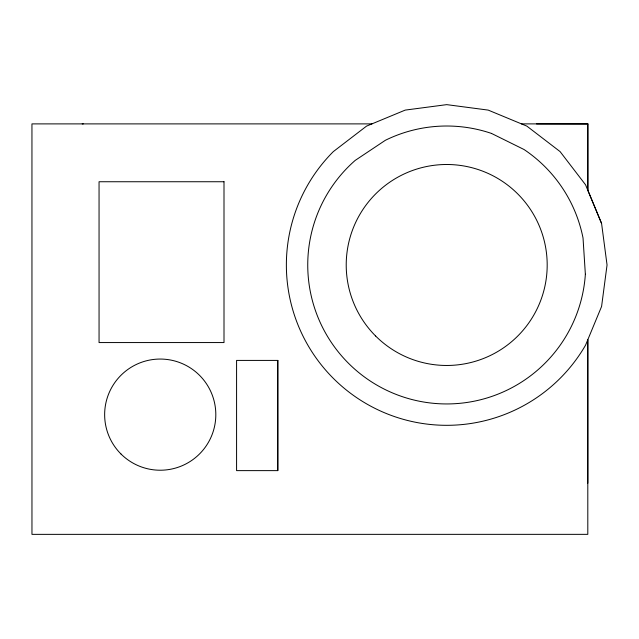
<?xml version="1.0" encoding="UTF-8"?>
<svg xmlns="http://www.w3.org/2000/svg" width="639" height="639" viewBox="0 0 639 639"><rect width="100%" height="100%" fill="white"/><g stroke="black" fill="none" stroke-linecap="round" stroke-linejoin="round"><path stroke-width="0.96" d="M521.464 123.878L587.856 123.934L587.808 190.214L601.579 223.474L607.05 264.977L601.587 306.472L585.564 345.148A160.341 160.341 0 0 1 349.102 392.186A160.341 160.341 0 0 1 333.326 151.603L366.538 126.123L405.206 110.1L446.709 104.636L488.204 110.1L526.871 126.123L560.083 151.595L585.564 184.807L601.587 223.474M587.8 483.196L587.8 339.74L587.808 534.348L31.966 534.364L31.95 123.894L371.938 123.886M277.781 360.412L236.582 360.412L236.582 470.624L277.789 470.624L277.781 360.412L277.789 470.624M536.552 123.894L587.856 123.934M82.199 123.894L83.262 123.894M491.519 133.439L524.036 149.518A138.959 138.959 0 0 1 583.032 238.02L585.356 274.219M587.864 190.526L587.8 123.878M585.364 274.219A138.959 138.959 0 0 1 385.109 389.542A138.959 138.959 0 0 1 355.204 160.397L385.389 140.276A138.959 138.959 0 0 1 491.519 133.439M224.001 181.74L99.053 181.748L99.061 342.568L224.009 342.56L224.001 181.74M120.931 453.946A55.585 55.585 0 0 0 213.921 429.025A55.585 55.585 0 0 0 145.844 360.947A55.585 55.585 0 0 0 120.931 453.946M375.652 336.034A100.483 100.483 0 0 0 543.765 290.985A100.483 100.483 0 0 0 420.694 167.921A100.483 100.483 0 0 0 375.652 336.034"/></g></svg>
